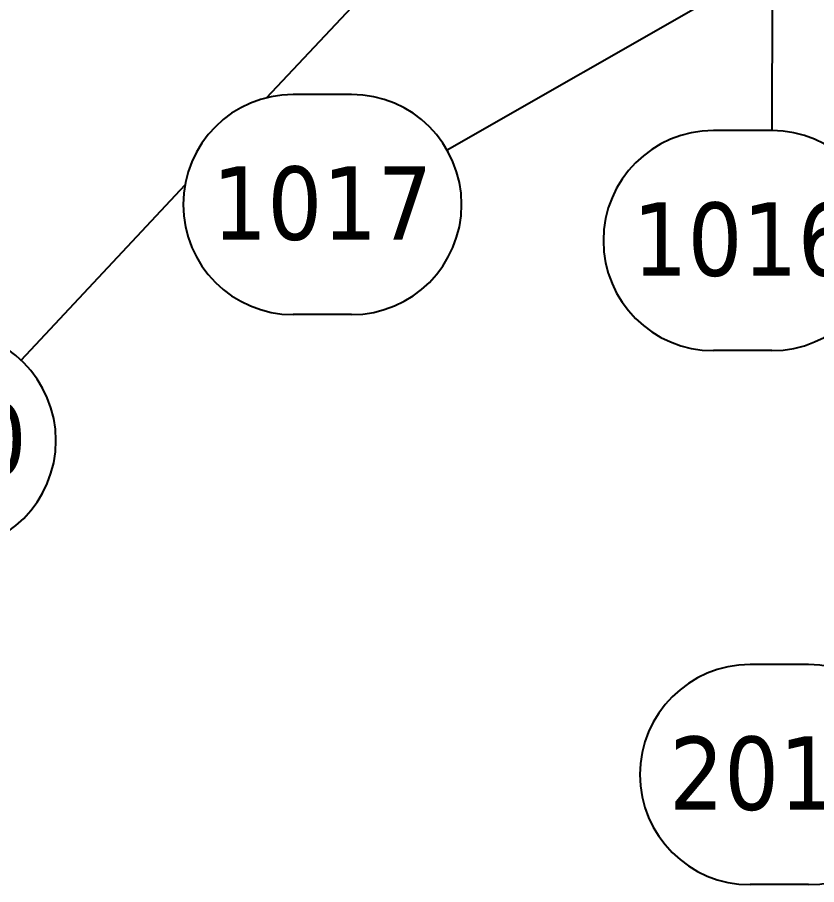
# Model space of a CAD drawing. Header units: millimetres. Extents: x -2685 to 3000, y -4484 to 2121.
# Drawn here: x 1950.7 to 2223.1, y 1074.5 to 1370.1 of the extents above; entities that cross this region are included whole.
import ezdxf

# ---------------------------------------------------------------- set-up
doc = ezdxf.new("R2010")
doc.units = ezdxf.units.MM
doc.header["$LTSCALE"] = 7.142857
doc.layers.add('Symbol (ISO)', color=7, linetype='Continuous', lineweight=25)
doc.styles.add('Note Text (ISO)', font='tahoma.ttf')

# ---------------------------------------------------------------- blocks, each defined once
blk = doc.blocks.new('Balloon6')
at = {"layer": 'Symbol (ISO)'}
for p, q in [((306.124, 210.55), (284.971, 187.95)), ((281.086, 183.8), (273.26, 175.439))]:
    blk.add_line(p, q, dxfattribs=at)
blk.add_arc((269.684, 171.618), 5.25, 270, 90, dxfattribs=at)
at = {"layer": 'Symbol (ISO)', "insert": (268.291, 171.655), "char_height": 3.5, "attachment_point": 5, "style": 'Note Text (ISO)'}
blk.add_mtext('2000', dxfattribs=at)
blk = doc.blocks.new('Balloon10')
at = {"layer": 'Symbol (ISO)'}
for p, q in [((321.131, 201.216), (293.597, 185.483)), ((289.04, 188.13), (286.254, 188.13)), ((289.04, 177.63), (286.254, 177.63))]:
    blk.add_line(p, q, dxfattribs=at)
for centre, start, end in [((286.254, 182.88), 90, 270), ((289.04, 182.88), 270, 90)]:
    blk.add_arc(centre, 5.25, start, end, dxfattribs=at)
at = {"layer": 'Symbol (ISO)', "insert": (287.647, 182.917), "char_height": 3.5, "attachment_point": 5, "style": 'Note Text (ISO)'}
blk.add_mtext('1017', dxfattribs=at)
blk = doc.blocks.new('Balloon12')
at = {"layer": 'Symbol (ISO)'}
for p, q in [((310.837, 160.926), (308.05, 160.926)), ((310.837, 150.426), (308.05, 150.426))]:
    blk.add_line(p, q, dxfattribs=at)
for centre, start, end in [((308.05, 155.676), 90, 270), ((310.837, 155.676), 270, 90)]:
    blk.add_arc(centre, 5.25, start, end, dxfattribs=at)
at = {"layer": 'Symbol (ISO)', "insert": (309.443, 155.713), "char_height": 3.5, "attachment_point": 5, "style": 'Note Text (ISO)'}
blk.add_mtext('2010', dxfattribs=at)
blk = doc.blocks.new('Balloon30')
at = {"layer": 'Symbol (ISO)'}
for p, q in [((309.123, 208.808), (308.62, 206.308)), ((309.12, 206.308), (309.123, 208.808)), ((309.62, 206.307), (309.123, 208.808)), ((308.62, 206.308), (309.62, 206.307)), ((309.12, 206.308), (309.096, 186.41)), ((309.089, 186.41), (306.303, 186.41)), ((309.089, 175.91), (306.303, 175.91))]:
    blk.add_line(p, q, dxfattribs=at)
at = {"layer": 'Symbol (ISO)', "flags": 128}
blk.add_lwpolyline([(309.62, 206.307), (309.123, 208.808)], dxfattribs=at)
at = {"layer": 'Symbol (ISO)'}
for centre, start, end in [((306.303, 181.16), 90, 270), ((309.089, 181.16), 270, 90)]:
    blk.add_arc(centre, 5.25, start, end, dxfattribs=at)
blk.add_solid([(309.62, 206.307), (309.123, 208.808), (308.62, 206.308), (309.62, 206.307)], dxfattribs=at)
at = {"layer": 'Symbol (ISO)', "insert": (307.696, 181.197), "char_height": 3.5, "attachment_point": 5, "style": 'Note Text (ISO)'}
blk.add_mtext('1016', dxfattribs=at)

msp = doc.modelspace()

# ---------------------------------------------------------------- block references
at = {"layer": 'Symbol (ISO)', "xscale": 7.142857142857142, "yscale": 7.142857142857142, "zscale": 7.142857142857142}
for name in ['Balloon6', 'Balloon30', 'Balloon10', 'Balloon12']:
    msp.add_blockref(name, (0, 0), dxfattribs=at)

doc.saveas('drawing.dxf')
